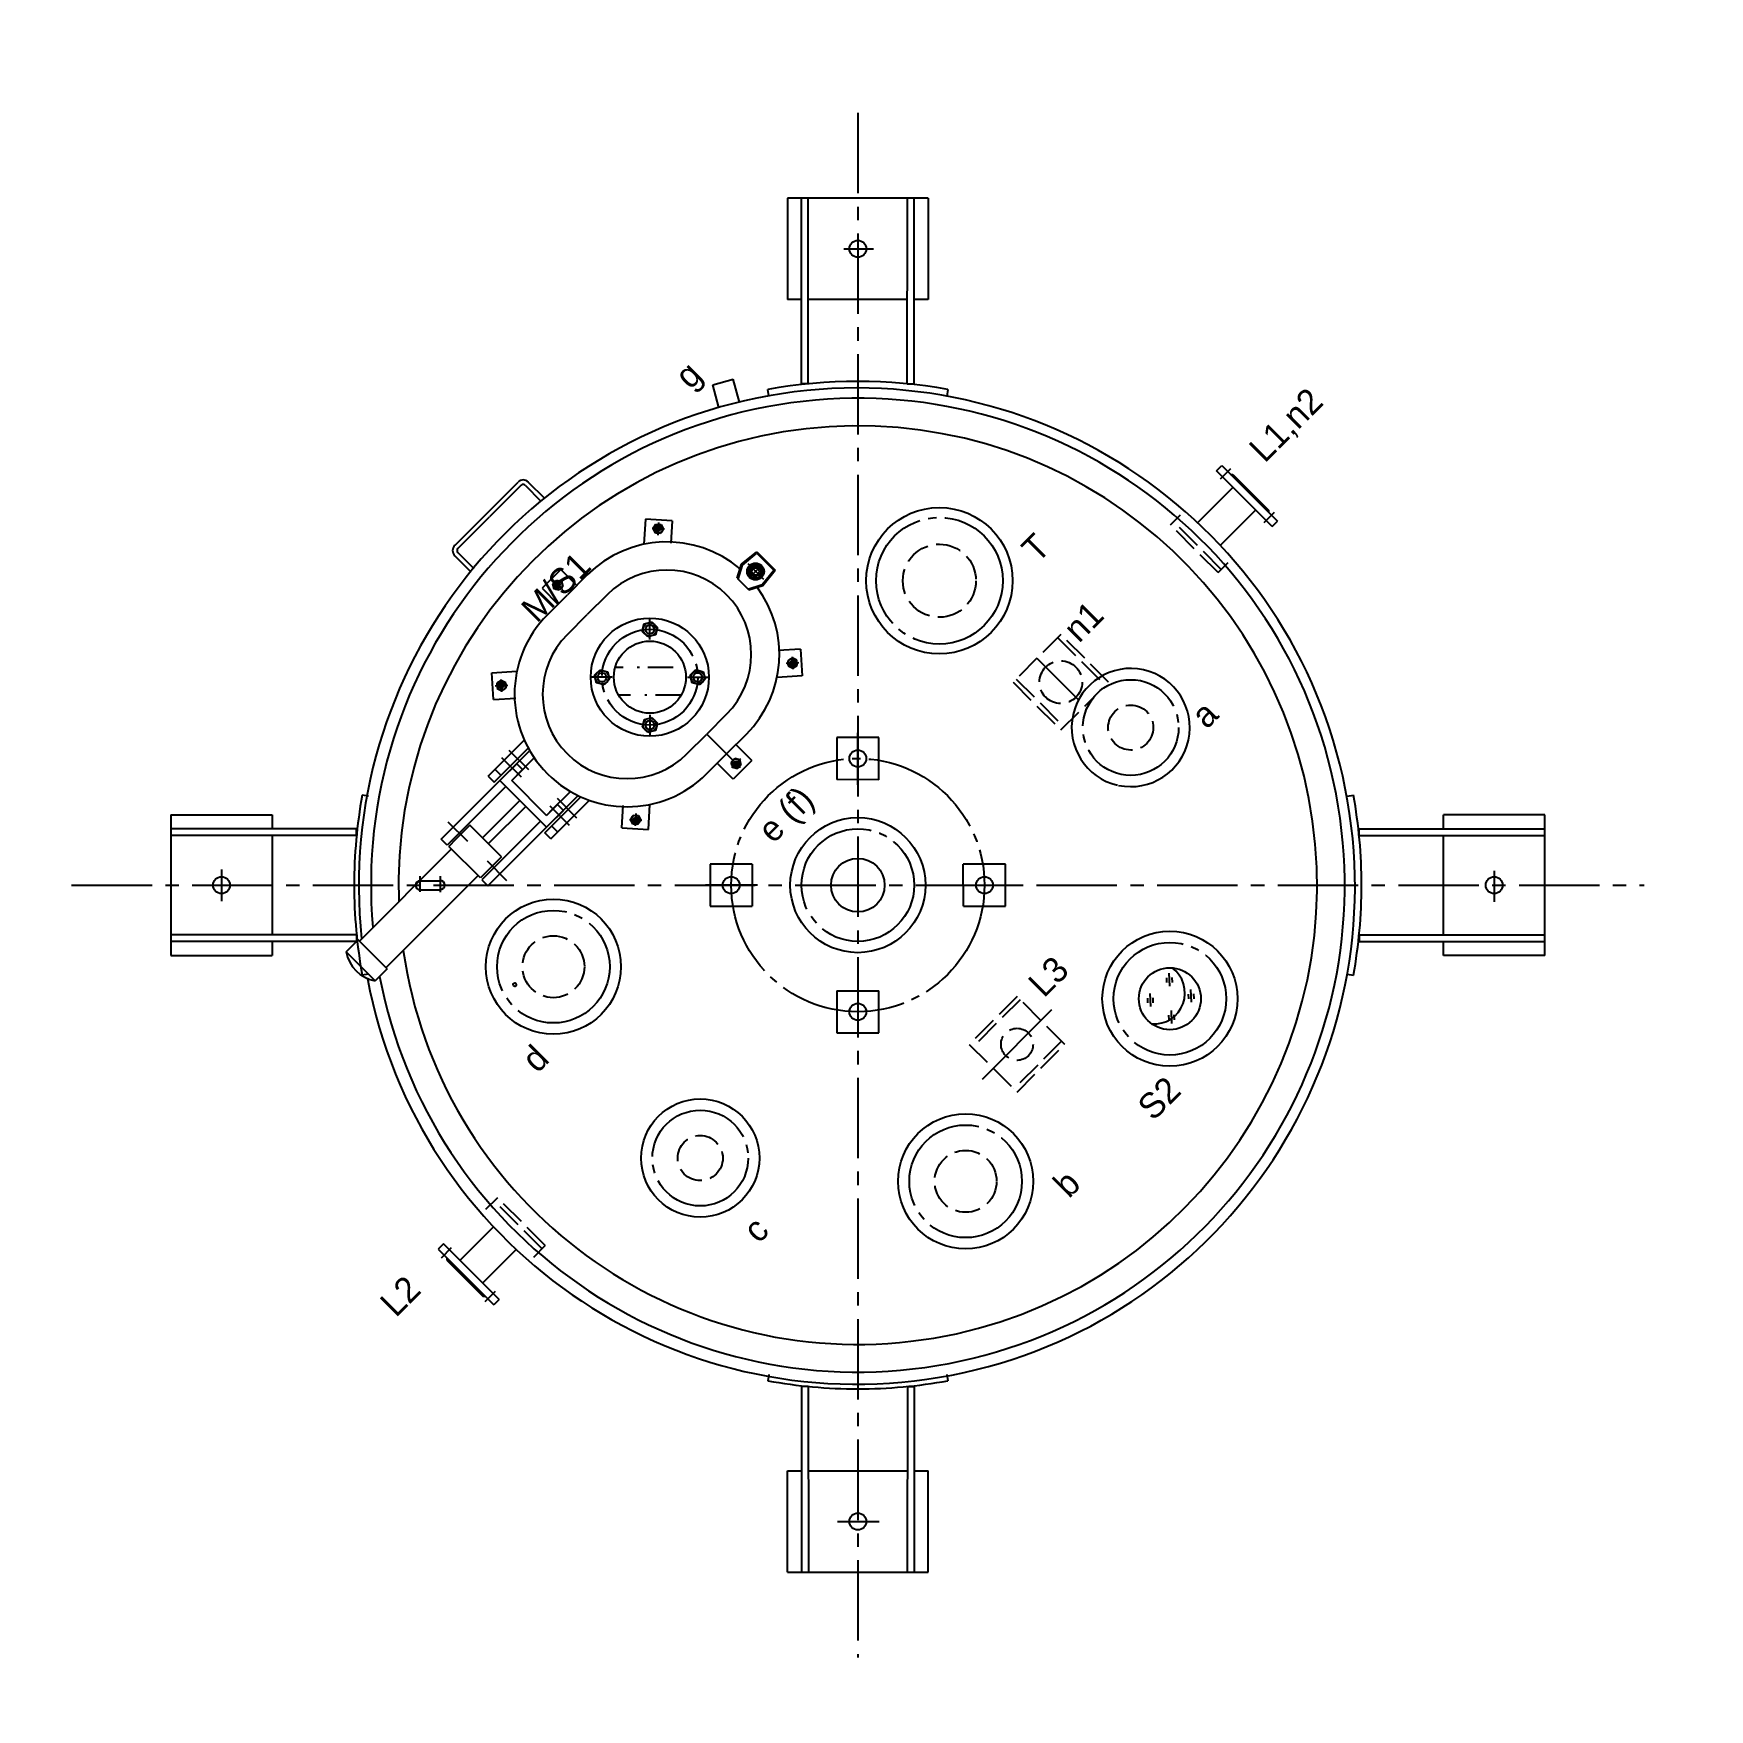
# Model space of a CAD drawing. Extents: x -10 to 10142, y -198 to 739.
# Drawn here: x 8976.2 to 9174.7, y -63.7 to 134.8 of the extents above; entities that cross this region are included whole.
import ezdxf

# ---------------------------------------------------------------- set-up
doc = ezdxf.new("R2010")
doc.units = 0
for name, pattern in [('CENTER2', [28.575, 19.05, -3.175, 3.175, -3.175]), ('DASHDOT', [18, 15, -1, 1, -1]), ('DASHED', [4, 3, -1])]:
    doc.linetypes.add(name, pattern=pattern)
doc.layers.get('0').update_dxf_attribs({"color": 8, "linetype": 'CONTINUOUS'})
for name, color, linetype in [('1', 8, 'CONTINUOUS'), ('2', 94, 'DASHDOT'), ('3', 2, 'DASHED'), ('5', 1, 'CONTINUOUS'), ('85', 7, 'CONTINUOUS')]:
    doc.layers.add(name, color=color, linetype=linetype)
doc.styles.add('STYLE1', font='cadt_en.shx', dxfattribs={"bigfont": 'cadt_hz.shx'})

# ---------------------------------------------------------------- blocks, each defined once
blk = doc.blocks.new('ADSGFD')
at = {"color": 7}
for p, q in [((9087.8, -0.21), (9088.83, 0.91, 6.28)), ((9087.85, 0.31), (9088.24, 0.73)), ((9088.32, -0.12), (9088.7, 0.3)), ((9091.1, -0.1), (9092.14, 1.03)), ((9091.15, 0.42), (9091.54, 0.85)), ((9091.62, -0.01), (9092.01, 0.42)), ((9088.14, -3.41), (9089.18, -2.28)), ((9088.19, -2.88), (9088.58, -2.46)), ((9088.66, -3.31), (9089.05, -2.89)), ((9091.56, -3.29), (9092.59, -2.16)), ((9091.61, -2.77), (9092, -2.34)), ((9092.08, -3.2), (9092.47, -2.77))]:
    blk.add_line(p, q, dxfattribs=at)
blk.add_circle((9036.35, 54.88), 0.2, dxfattribs=at)
at = {"layer": '1', "color": 7}
for p, q in [((9021.77, 97.91), (9009.98, 86.13, 1)), ((9021.77, 97.91), (9030.25, 89.43)), ((9125.07, 97.91), (9116.58, 89.43)), ((9136.85, 86.13), (9125.07, 97.91)), ((9035.58, 80.61), (9020.02, 96.17, 6.28)), ((9036.14, 81.18), (9020.59, 96.74)), ((9067.25, 95.84), (9067.25, 93.14)), ((9067.78, 95.84), (9067.78, 93.19, 6.28)), ((9073.42, 96.7), (9068.12, 96.7)), ((9068.12, 96.17), (9073.42, 96.17)), ((9073.42, 96.7), (9078.72, 96.7)), ((9078.72, 96.17), (9073.42, 96.17)), ((9079.05, 95.84), (9079.05, 93.19)), ((9079.58, 95.84), (9079.58, 93.14)), ((9110.69, 81.18), (9126.25, 96.74)), ((9111.25, 80.61), (9126.81, 96.17)), ((9030.25, 89.43), (9029.07, 88.25)), ((9117.76, 88.25), (9116.58, 89.43)), ((9027.28, 72.32), (9011.73, 87.87)), ((9028.51, 87.68), (9020.21, 79.39)), ((9101.78, 86.13), (9103.18, 88.55)), ((9103.18, 88.55), (9105.37, 87.29)), ((9126.62, 79.39), (9118.33, 87.68)), ((9119.55, 72.32), (9135.11, 87.87)), ((9009.98, 86.13), (9018.47, 77.64)), ((9026.72, 71.75), (9011.16, 87.31)), ((9103.96, 84.86), (9105.37, 87.29)), ((9120.12, 71.75), (9135.67, 87.31)), ((9136.85, 86.13), (9128.37, 77.64)), ((9039.88, 82.91), (9039.45, 83.53, 6.28)), ((9106.96, 82.91), (9107.39, 83.53)), ((9035.58, 80.61), (9036.14, 81.18, 6.28)), ((9111.25, 80.61), (9110.69, 81.18)), ((9019.65, 78.82), (9018.47, 77.64)), ((9128.37, 77.64), (9127.19, 78.82)), ((9027.28, 72.32), (9026.72, 71.75)), ((9037.12, 71.53), (9038.82, 69.83, 6.28)), ((9119.55, 72.32), (9120.12, 71.75)), ((9036.36, 70.78), (9038.06, 69.08)), ((9024.98, 68.02), (9024.36, 68.45)), ((9122.47, 68.45), (9121.82, 67.99)), ((9062.81, 48.62), (9059.27, 45.09)), ((9066.35, 45.09), (9062.81, 48.62)), ((9084.02, 48.62), (9080.49, 45.09)), ((9087.56, 45.09), (9084.02, 48.62)), ((9059.27, 45.09), (9062.81, 41.55)), ((9066.35, 45.09), (9062.81, 41.55)), ((9084.02, 41.55), (9080.49, 45.09)), ((9084.02, 41.55), (9087.56, 45.09)), ((9007.79, 39.15), (9007.79, 29.81)), ((9008.66, 39.15), (9007.79, 39.15)), ((9008.66, 29.81), (9008.66, 39.15)), ((9138.17, 29.81), (9138.17, 39.15)), ((9138.17, 39.15), (9139.04, 39.15)), ((9139.04, 39.15), (9139.04, 29.81)), ((9007.79, 37.68), (9007.59, 37.48)), ((9007.59, 37.48), (9007.59, 31.48)), ((9008.66, 36.38), (9014.29, 36.38)), ((9138.17, 36.38), (9132.23, 36.38)), ((9139.04, 37.68), (9139.24, 37.48)), ((9139.24, 37.48), (9139.24, 31.48)), ((9008.66, 32.58), (9014.29, 32.58)), ((9138.17, 32.58), (9132.23, 32.58)), ((9007.59, 31.48), (9007.79, 31.28)), ((9008.66, 29.81), (9007.79, 29.81)), ((9138.17, 29.81), (9139.04, 29.81)), ((9139.24, 31.48), (9139.04, 31.28)), ((9062.81, 27.41), (9059.27, 23.87)), ((9062.81, 27.41), (9066.35, 23.87)), ((9080.49, 23.87), (9084.02, 27.41)), ((9087.56, 23.87), (9084.02, 27.41)), ((9059.27, 23.87), (9062.81, 20.34)), ((9062.81, 20.34), (9066.35, 23.87)), ((9080.49, 23.87), (9084.02, 20.34)), ((9084.02, 20.34), (9087.56, 23.87)), ((9024.98, 0.94), (9024.36, 0.51, 6.28)), ((9121.85, 0.94), (9122.47, 0.51)), ((9026.72, -2.79), (9011.16, -18.35)), ((9027.28, -3.36), (9011.73, -18.92)), ((9027.28, -3.36), (9026.72, -2.79, 6.28)), ((9119.55, -3.36), (9120.12, -2.79)), ((9119.55, -3.36), (9135.11, -18.92)), ((9120.12, -2.79), (9135.67, -18.35)), ((9009.98, -17.17), (9018.47, -8.69)), ((9018.47, -8.69), (9019.65, -9.86)), ((9127.19, -9.86), (9128.37, -8.69)), ((9136.85, -17.17), (9128.37, -8.69)), ((9035.58, -11.66), (9020.02, -27.21)), ((9020.21, -10.43), (9028.51, -18.73)), ((9035.58, -11.66), (9036.14, -12.22)), ((9111.25, -11.66), (9110.69, -12.22, 6.28)), ((9111.25, -11.66), (9126.81, -27.21)), ((9118.33, -18.73), (9126.62, -10.43)), ((9036.14, -12.22), (9020.59, -27.78)), ((9110.69, -12.22), (9126.25, -27.78)), ((9039.88, -13.95), (9039.45, -14.57)), ((9106.96, -13.95), (9107.39, -14.57, 6.28)), ((9009.98, -17.17), (9021.77, -28.96, 1)), ((9125.07, -28.96), (9136.85, -17.17, 1)), ((9029.07, -19.29), (9030.25, -20.47)), ((9116.58, -20.47), (9117.76, -19.29)), ((9021.77, -28.96), (9030.25, -20.47)), ((9125.07, -28.96), (9116.58, -20.47))]:
    blk.add_line(p, q, dxfattribs=at)
for centre, radius in [((9020.12, 87.78), 1), ((9126.72, 87.78), 1), ((9105.75, 53.15), 8.67), ((9041.09, 53.15), 8), ((9062.81, 45.09), 1), ((9084.02, 45.09), 1), ((9073.42, 34.48), 8), ((9073.42, 34.48), 3.17), ((9037.36, 24.82), 7), ((9062.81, 23.87), 1), ((9084.02, 23.87), 1), ((9057.64, 0.64), 8), ((9090.04, -1.17), 8), ((9090.04, -1.17), 3.67), ((9020.12, -18.82), 1), ((9126.72, -18.82), 1)]:
    blk.add_circle(centre, radius, dxfattribs=at)
for centre, radius, start, end in [((9068.12, 95.84), 0.867, 90, 180), ((9068.12, 95.84), 0.333, 90, 180), ((9078.72, 95.84), 0.867, 0, 90), ((9078.72, 95.84), 0.333, 0, 90), ((9073.26, 34.48), 59, 145.6939, 141.0848), ((9073.42, 34.48), 57.67, 145.798, 140.0069), ((9073.42, 34.48), 54.4, 143.1629, 137.0554), ((9073.42, 34.48), 59.67, 124.7018, 135), ((9073.42, 34.48), 59.67, 34.7018, 55.2982), ((9073.42, 34.48), 59.67, 135, 145.2982), ((9036.74, 71.15), 0.533, 45, 225), ((9038.44, 69.46), 0.533, 225, 45), ((9109.48, 24.82), 7, 213.0512, 212.1624), ((9073.42, 34.48), 59.67, 214.7018, 225), ((9089.19, 0.64), 3.67, 220.8266, 9.1734), ((9073.42, 34.48), 59.67, 315, 325.2982), ((9073.42, 34.48), 59.67, 225, 235.2982), ((9073.42, 34.48), 59.67, 304.7018, 315)]:
    blk.add_arc(centre, radius, start, end, dxfattribs=at)
at = {"layer": '2', "color": 7}
for p, q in [((9021.43, 89.09), (9018.78, 86.44)), ((9125.56, 88.94), (9128.03, 86.47)), ((9037.5, 71.91), (9036.18, 70.59, 6.28)), ((9039.19, 70.21), (9037.86, 68.88)), ((9073.43, 59.78), (9073.43, 55.07)), ((9065.02, 42.88), (9060.67, 47.23)), ((9081.81, 42.88), (9086.17, 47.23)), ((9008.99, 38.15), (9007.26, 38.15, 6.28)), ((9107.42, 31.51), (9107.42, 38.45, 6.28)), ((9137.84, 38.15), (9139.57, 38.15)), ((9008.99, 30.81), (9007.26, 30.81)), ((9137.84, 30.81), (9139.57, 30.81)), ((9065.02, 26.08), (9060.67, 21.73, 1)), ((9081.81, 26.08), (9086.17, 21.73)), ((9067.61, 7.81), (9079.27, 7.81)), ((9018.43, -17.13), (9021.9, -20.61, 1)), ((9127.93, -17.61), (9125.31, -20.23))]:
    blk.add_line(p, q, dxfattribs=at)
at = {"layer": '2'}
for p, q in [((9073.42, 85.46), (9073.42, 83.98)), ((9074.16, 84.72), (9072.68, 84.72, 6.28)), ((9072.85, 84.72), (9073.98, 84.72)), ((9073.42, 85.29), (9073.42, 84.16)), ((9059.74, 81.53), (9060.84, 80.55)), ((9059.8, 80.49), (9060.78, 81.59, 6.28)), ((9059.86, 81.42), (9060.71, 80.66)), ((9060.66, 81.46), (9059.91, 80.62)), ((9087.1, 81.53), (9085.99, 80.55)), ((9087.03, 80.49), (9086.06, 81.59)), ((9086.97, 81.42), (9086.12, 80.66)), ((9086.17, 81.46), (9086.92, 80.62)), ((9044.39, 74.13), (9044.39, 70.86)), ((9054.27, 75.03), (9054.27, 71.75)), ((9055.51, 75.02), (9055.51, 71.74)), ((9070.26, 72.48), (9068.56, 74.17)), ((9076.58, 72.48), (9078.27, 74.17)), ((9091.13, 70.63), (9091.13, 68.01)), ((9044.39, 67.56), (9044.39, 64.29)), ((9091.96, 69.32), (9090.3, 69.32)), ((9054.27, 63.61), (9054.27, 66.88)), ((9055.51, 63.62), (9055.51, 66.89)), ((9070.26, 66.16), (9068.56, 64.46)), ((9076.58, 66.16), (9078.27, 64.46)), ((9059.74, 58.07), (9060.84, 59.05)), ((9059.8, 59.11), (9060.78, 58.01)), ((9059.86, 58.18), (9060.71, 58.94)), ((9060.66, 58.14), (9059.91, 58.98)), ((9087.1, 58.07), (9085.99, 59.05)), ((9087.03, 59.11), (9086.06, 58.01, 6.28)), ((9086.97, 58.18), (9086.12, 58.94)), ((9086.17, 58.14), (9086.92, 58.98)), ((9073.42, 54.14), (9073.42, 55.61)), ((9074.16, 54.88), (9072.68, 54.88)), ((9072.85, 54.88), (9073.98, 54.88)), ((9073.42, 54.31), (9073.42, 55.44))]:
    blk.add_line(p, q, dxfattribs=at)
blk.add_circle((9073.42, 69.32), 5.67, dxfattribs=at)
at = {"layer": '2', "color": 7}
for centre, radius in [((9041.09, 53.15), 6.67), ((9105.75, 53.15), 7.5), ((9073.42, 34.48), 15), ((9073.42, 34.48), 6.67), ((9037.36, 24.82), 5.67), ((9109.48, 24.82), 5.67), ((9057.64, 0.64), 6.67), ((9090.04, -1.17), 6.67)]:
    blk.add_circle(centre, radius, dxfattribs=at)
at = {"layer": '3'}
for p, q in [((9072, 72.38), (9071.34, 73.04)), ((9070.3, 69.42), (9069.3, 70.43, 1)), ((9076.19, 68.19), (9073.19, 71.19)), ((9074.49, 65.23), (9071.5, 68.22))]:
    blk.add_line(p, q, dxfattribs=at)
at = {"layer": '3', "color": 7}
for p, q in [((9017.05, 38.48), (9015.06, 38.48)), ((9016.52, 30.48), (9016.52, 38.48)), ((9017.05, 30.48), (9017.05, 38.48)), ((9111.42, 38.48), (9103.42, 38.48)), ((9103.42, 38.48), (9103.42, 30.48, 6.28)), ((9103.95, 38.48), (9103.95, 30.48)), ((9110.88, 38.48), (9110.88, 30.48)), ((9111.42, 30.48), (9111.42, 38.48)), ((9129.78, 30.48), (9129.78, 38.48)), ((9129.78, 38.48), (9131.46, 38.48)), ((9130.31, 30.48), (9130.31, 38.48)), ((9017.05, 30.48), (9015.06, 30.48)), ((9103.42, 30.48), (9111.42, 30.48)), ((9129.78, 30.48), (9131.46, 30.48)), ((9077.42, 11.81), (9069.42, 11.81)), ((9069.42, 11.81), (9069.42, 3.81)), ((9077.42, 11.28), (9069.42, 11.28, 1)), ((9077.42, 3.81), (9077.42, 11.81)), ((9077.42, 4.35), (9069.42, 4.35)), ((9069.42, 3.81), (9077.42, 3.81))]:
    blk.add_line(p, q, dxfattribs=at)
for centre, radius in [((9041.09, 53.15), 3.67), ((9105.75, 53.15), 4.33), ((9107.42, 34.48), 2.53), ((9037.36, 24.82), 2.67), ((9109.48, 24.82), 2.67), ((9073.42, 7.81), 1.9), ((9057.64, 0.64), 3.67)]:
    blk.add_circle(centre, radius, dxfattribs=at)
at = {"layer": '5'}
for centre, radius, start, end in [((9073.42, 84.72), 0.333, 342, 252), ((9060.29, 81.04), 0.333, 336.5127, 246.5127), ((9086.55, 81.04), 0.333, 293.4873, 203.4873), ((9077.42, 73.32), 0.533, 252, 162), ((9091.13, 69.32), 0.533, 342, 252), ((9069.41, 65.31), 0.533, 72, 342), ((9077.42, 65.31), 0.533, 162, 72), ((9060.29, 58.56), 0.333, 113.4873, 23.4873), ((9086.55, 58.56), 0.333, 156.5127, 66.5127), ((9073.42, 54.88), 0.333, 108, 18)]:
    blk.add_arc(centre, radius, start, end, dxfattribs=at)
at = {"layer": '85'}
for p, q in [((9071.84, 85.79), (9071.84, 83.13)), ((9074.99, 85.79), (9071.84, 85.79)), ((9074.99, 85.79), (9074.99, 83.13)), ((9072.8, 84.72), (9073.11, 85.26)), ((9073.11, 84.19), (9072.8, 84.72)), ((9073.11, 85.26), (9073.72, 85.26)), ((9073.72, 84.19), (9073.11, 84.19)), ((9073.72, 85.26), (9074.03, 84.72)), ((9074.03, 84.72), (9073.72, 84.19)), ((9058.45, 80.56), (9060.54, 82.92)), ((9060.09, 81.62), (9059.69, 81.16)), ((9060.7, 81.5), (9060.09, 81.62)), ((9060.54, 82.92), (9062.77, 80.95)), ((9060.89, 80.92), (9060.7, 81.5)), ((9070.08, 83.13), (9073.42, 83.13)), ((9076.75, 83.13), (9073.42, 83.13)), ((9086.3, 82.92), (9084.06, 80.95)), ((9085.94, 80.92), (9086.14, 81.5)), ((9086.14, 81.5), (9086.74, 81.62)), ((9088.38, 80.56), (9086.3, 82.92)), ((9086.74, 81.62), (9087.15, 81.16)), ((9058.45, 80.56), (9060.44, 78.81)), ((9059.69, 81.16), (9059.88, 80.58)), ((9059.88, 80.58), (9060.48, 80.46)), ((9060.48, 80.46), (9060.89, 80.92)), ((9070.08, 79.8), (9073.42, 79.8)), ((9076.75, 79.8), (9073.42, 79.8)), ((9086.35, 80.46), (9085.94, 80.92)), ((9086.95, 80.58), (9086.35, 80.46)), ((9088.38, 80.56), (9086.4, 78.81)), ((9087.15, 81.16), (9086.95, 80.58, 6.28)), ((9051.58, 74.57), (9057.63, 74.57)), ((9051.58, 74.57), (9051.58, 73.57)), ((9051.58, 73.57), (9057.3, 73.57)), ((9052.73, 74.57), (9052.73, 73.57)), ((9068.49, 73.32), (9068.95, 74.12)), ((9068.95, 74.12), (9069.87, 74.12)), ((9069.87, 74.12), (9070.33, 73.32, 6.28)), ((9076.62, 73.79), (9077.42, 74.25)), ((9076.62, 72.86), (9076.62, 73.79)), ((9077.42, 74.25), (9078.22, 73.79)), ((9078.22, 73.79), (9078.22, 72.86)), ((9024.99, 66.89), (9024.99, 71.74)), ((9024.99, 71.74), (9026.99, 71.74)), ((9026.99, 66.89), (9026.99, 71.74)), ((9042.42, 71.54), (9026.99, 71.54)), ((9042.36, 73.23), (9057.2, 73.23)), ((9042.36, 72.23), (9042.36, 73.23, 6.28)), ((9052.19, 72.23), (9042.36, 72.23)), ((9043.59, 71.99), (9042.41, 71.99)), ((9042.42, 66.69), (9042.41, 71.99)), ((9045.96, 72), (9043.59, 71.99)), ((9045.96, 66.98), (9045.96, 72)), ((9052.19, 65.41), (9052.19, 73.23)), ((9052.52, 73.23), (9055.02, 73.23)), ((9053.19, 66.4), (9053.19, 72.23, 6.28)), ((9053.19, 72.23), (9055.02, 72.23)), ((9056.97, 72.23), (9053.69, 72.23)), ((9055.02, 73.23), (9055.02, 72.23)), ((9068.95, 72.52), (9068.49, 73.32)), ((9069.87, 72.52), (9068.95, 72.52)), ((9070.33, 73.32), (9069.87, 72.52)), ((9077.42, 72.4), (9076.62, 72.86)), ((9078.22, 72.86), (9077.42, 72.4, 6.28)), ((9052.19, 69.87), (9045.96, 69.87)), ((9089.01, 70.29), (9090.56, 71.09)), ((9089.01, 70.14), (9090.58, 70.95)), ((9089.01, 70.29), (9089.01, 68.35)), ((9090.21, 69.32), (9090.67, 70.12)), ((9090.56, 71.09), (9092.88, 70.87)), ((9090.58, 70.95), (9092.75, 70.74)), ((9090.67, 70.12), (9091.59, 70.12)), ((9091.59, 70.12), (9092.05, 69.32)), ((9092.75, 70.74), (9092.75, 67.89)), ((9092.88, 70.87), (9092.88, 67.77)), ((9052.19, 68.89), (9045.96, 68.89)), ((9089.01, 68.5), (9090.58, 67.68)), ((9089.01, 68.35), (9090.56, 67.55)), ((9090.67, 68.52), (9090.21, 69.32)), ((9090.56, 67.55), (9092.88, 67.77)), ((9090.58, 67.68), (9092.75, 67.89)), ((9091.59, 68.52), (9090.67, 68.52)), ((9092.05, 69.32), (9091.59, 68.52)), ((9092.88, 67.77), (9092.88, 69.32)), ((9026.99, 66.89), (9024.99, 66.89)), ((9042.42, 67.09), (9026.99, 67.09)), ((9052.19, 66.41), (9042.36, 66.41)), ((9042.36, 66.41), (9042.36, 65.41)), ((9045.96, 66.69), (9042.42, 66.69)), ((9045.96, 66.69), (9045.96, 66.98)), ((9053.19, 66.4), (9055.02, 66.4)), ((9057.19, 66.41), (9053.69, 66.41)), ((9055.02, 65.41), (9055.02, 66.4)), ((9068.61, 65.77), (9069.41, 66.23, 6.28)), ((9068.61, 64.85), (9068.61, 65.77)), ((9069.41, 66.23), (9070.21, 65.77)), ((9070.21, 65.77), (9070.21, 64.85)), ((9076.5, 65.31), (9076.96, 66.11)), ((9076.96, 66.11), (9077.89, 66.11)), ((9077.89, 66.11), (9078.35, 65.31)), ((9042.36, 65.41), (9057.49, 65.41)), ((9051.58, 64.07), (9051.58, 65.06)), ((9051.58, 65.06), (9057.62, 65.06)), ((9051.58, 64.07), (9058.05, 64.07)), ((9052.52, 65.41), (9055.02, 65.41)), ((9052.73, 64.07), (9052.73, 65.06)), ((9069.41, 64.39), (9068.61, 64.85)), ((9070.21, 64.85), (9069.41, 64.39)), ((9076.96, 64.51), (9076.5, 65.31, 6.28)), ((9077.89, 64.51), (9076.96, 64.51)), ((9078.35, 65.31), (9077.89, 64.51)), ((9058.45, 59.04), (9060.44, 60.79)), ((9070.08, 59.8), (9073.42, 59.8)), ((9076.75, 59.8), (9073.42, 59.8)), ((9088.38, 59.04), (9086.4, 60.79)), ((9058.45, 59.04), (9060.54, 56.68)), ((9059.69, 58.44), (9059.88, 59.02, 6.28)), ((9060.09, 57.98), (9059.69, 58.44)), ((9059.88, 59.02), (9060.48, 59.14)), ((9060.7, 58.1), (9060.09, 57.98)), ((9060.48, 59.14), (9060.89, 58.68)), ((9060.54, 56.68), (9062.77, 58.65)), ((9060.89, 58.68), (9060.7, 58.1)), ((9086.3, 56.68), (9084.06, 58.65)), ((9086.35, 59.14), (9085.94, 58.68)), ((9085.94, 58.68), (9086.14, 58.1)), ((9086.14, 58.1), (9086.74, 57.98)), ((9088.38, 59.04), (9086.3, 56.68)), ((9086.95, 59.02), (9086.35, 59.14)), ((9086.74, 57.98), (9087.15, 58.44)), ((9087.15, 58.44), (9086.95, 59.02)), ((9070.08, 56.47), (9073.42, 56.47)), ((9071.84, 53.81), (9071.84, 56.47)), ((9076.75, 56.47), (9073.42, 56.47, 6.28)), ((9074.99, 53.81), (9074.99, 56.47)), ((9074.99, 53.81), (9071.84, 53.81)), ((9073.11, 55.41), (9072.8, 54.88)), ((9072.8, 54.88), (9073.11, 54.34)), ((9073.72, 55.41), (9073.11, 55.41)), ((9073.11, 54.34), (9073.72, 54.34)), ((9074.03, 54.88), (9073.72, 55.41)), ((9073.72, 54.34), (9074.03, 54.88, 6.28))]:
    blk.add_line(p, q, dxfattribs=at)
for centre, radius in [((9073.42, 84.72), 0.533), ((9073.42, 84.72), 0.25), ((9060.29, 81.04), 0.533), ((9086.55, 81.04), 0.533), ((9060.29, 81.04), 0.25), ((9086.55, 81.04), 0.25), ((9073.42, 69.32), 7), ((9069.41, 73.32), 0.8), ((9069.41, 73.32), 0.533), ((9073.42, 69.32), 4.27), ((9077.42, 73.32), 0.8), ((9077.42, 73.32), 0.533), ((9091.13, 69.32), 1), ((9091.13, 69.32), 0.8), ((9091.13, 69.32), 0.583), ((9091.13, 69.32), 0.433), ((9069.41, 65.31), 0.8), ((9069.41, 65.31), 0.533), ((9077.42, 65.31), 0.8), ((9077.42, 65.31), 0.533), ((9060.29, 58.56), 0.533), ((9060.29, 58.56), 0.25), ((9086.55, 58.56), 0.533), ((9086.55, 58.56), 0.25), ((9073.42, 54.88), 0.533), ((9073.42, 54.88), 0.25)]:
    blk.add_circle(centre, radius, dxfattribs=at)
for centre, radius, start, end in [((9070.08, 69.8), 13.33, 90, 270), ((9076.75, 69.8), 13.33, 4.399, 90), ((9070.08, 69.8), 10, 90, 270), ((9076.75, 69.8), 10, 270, 90), ((9028.37, 69.32), 4.16, 144.3252, 215.6748), ((9076.75, 69.8), 13.33, 270, 351.6542)]:
    blk.add_arc(centre, radius, start, end, dxfattribs=at)
at = {"color": 7, "style": 'STYLE1'}
for s, p in [('g', (9100.84, 89.94)), ('e (f)', (9069.75, 44.97)), ('n1', (9112.17, 36.18))]:
    blk.add_text(s, height=3, dxfattribs=at).set_placement(p)
at = {"color": 7, "style": 'STYLE1', "width": 1.003}
for s, p in [('M/S1', (9068.4, 83.24)), ('d', (9030.76, 45.5)), ('T', (9115.36, 46.34)), ('L2', (8998.43, 36.9)), ('L1,n2', (9142.79, 35.69)), ('a', (9115.64, 18.26)), ('c', (9035.02, 12.7)), ('L3', (9079.49, 9.38)), ('b', (9064.8, -9.5)), ('S2', (9078.34, -10.09))]:
    blk.add_text(s, height=3, dxfattribs=at).set_placement(p)

msp = doc.modelspace()

# ---------------------------------------------------------------- linework, layer by layer
at = {"color": 1, "linetype": 'CENTER2', "ltscale": 0.5}
for p, q in [((9073.81595, 125.43016), (9073.81595, -57.53536)), ((8980.68735, 33.9474), (9166.94455, 33.9474))]:
    msp.add_line(p, q, dxfattribs=at)

# ---------------------------------------------------------------- block references
at = {"rotation": 45}
msp.add_blockref('ADSGFD', (2682.32142, -6406.30729), dxfattribs=at)

doc.saveas('drawing.dxf')
